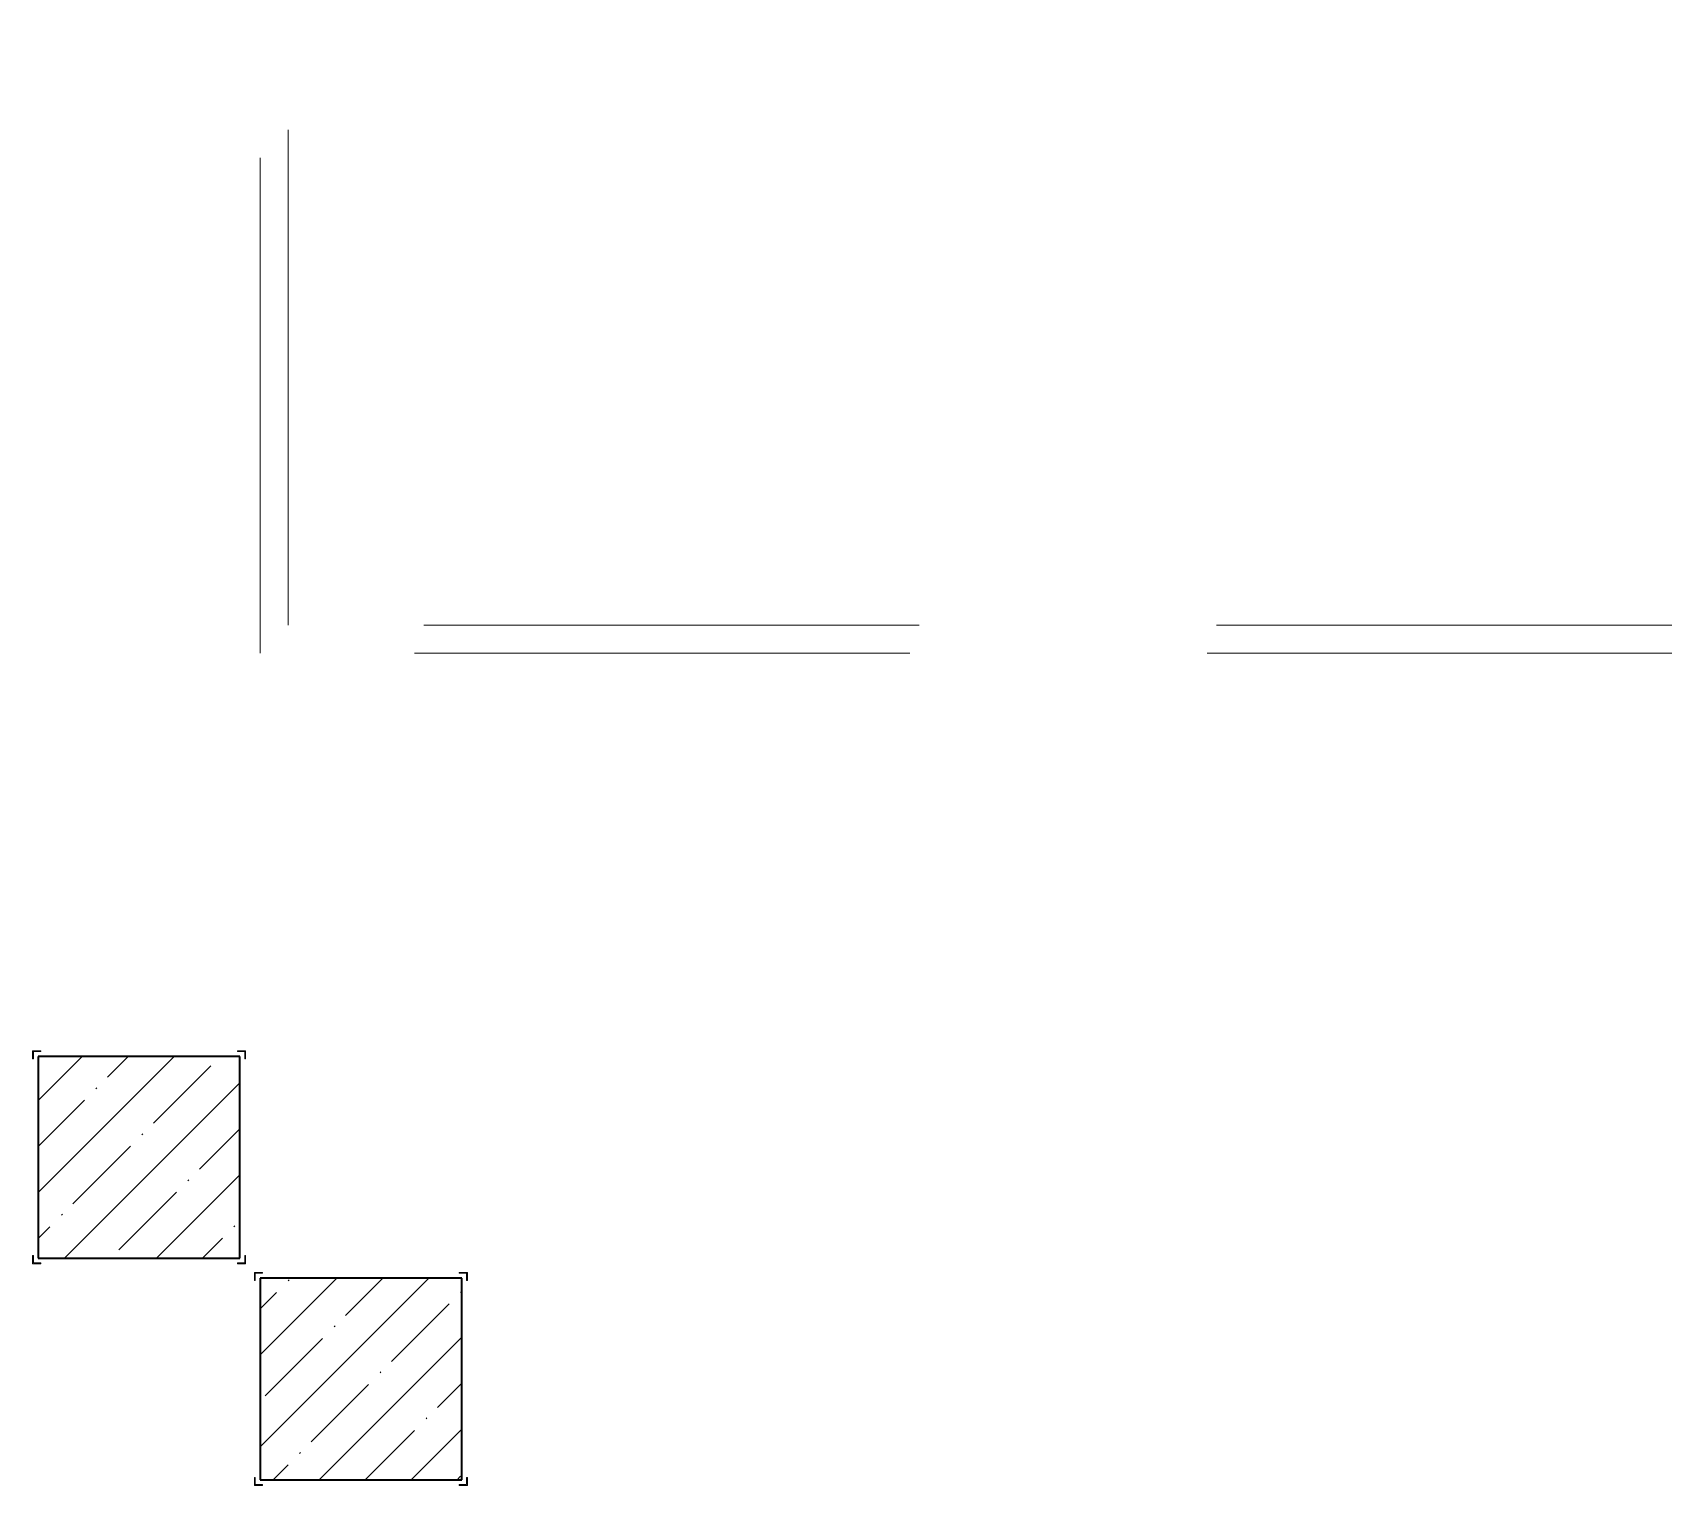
# Model space of a CAD drawing. Header units: millimetres. Extents: x 5993 to 95364, y 94667 to 143522.
# Drawn here: x 49368.2 to 49697.3, y 117864.4 to 118157.7 of the extents above; entities that cross this region are included whole.
import ezdxf

# ---------------------------------------------------------------- set-up
doc = ezdxf.new("R2010")
doc.units = ezdxf.units.MM
doc.linetypes.add('200_ШТРИХ_ш1п0_6_', pattern=[160, 100, -60])
for name, color, linetype, lineweight in [('0-2', 7, 'Continuous', 9), ('Линии-1', 7, '200_ШТРИХ_ш1п0_6_', 9), ('Несущие колонны', 7, 'Continuous', 9), ('Несущие колонны-1', 7, 'Continuous', 35), ('Обобщенные модели', 7, 'Continuous', 9)]:
    doc.layers.add(name, color=color, linetype=linetype, lineweight=lineweight)

# ---------------------------------------------------------------- blocks, each defined once
blk = doc.blocks.new('BSC_Колонна _Прямоугольная - 500х500-V129-АИ2_01_План напольных покрытий и плинтусов 1го этажа _Часть 1_')
at = {"layer": 'Несущие колонны'}
h = blk.add_hatch(dxfattribs=at)
h.set_pattern_fill('FP_162', color=256, style=0, pattern_type=2)
h.set_pattern_definition([(45, (-95850, -48350), (-114.04925, 114.04925), []), (45, (-95735.95, -48350), (-114.04925, 114.04925), [201.613, -40.323, 3.353, -36.97])])
h.paths.add_polyline_path([(-250, -250), (250, -250), (250, 250), (-250, 250)], flags=0)
at = {"layer": 'Несущие колонны-1'}
for p, q in [((250, 250), (-250, 250)), ((-250, 250), (-250, -250)), ((250, -250), (250, 250)), ((-250, -250), (250, -250))]:
    blk.add_line(p, q, dxfattribs=at)
blk = doc.blocks.new('BSC_Колонна _Прямоугольная - 500х500-V137-АИ2_01_План напольных покрытий и плинтусов 1го этажа _Часть 1_')
at = {"layer": 'Несущие колонны'}
h = blk.add_hatch(dxfattribs=at)
h.set_pattern_fill('FP_170', color=256, style=0, pattern_type=2)
h.set_pattern_definition([(45, (-95300, -48900), (-114.04925, 114.04925), []), (45, (-95185.95, -48900), (-114.04925, 114.04925), [201.613, -40.323, 3.353, -36.97])])
h.paths.add_polyline_path([(-250, -250), (250, -250), (250, 250), (-250, 250)], flags=0)
at = {"layer": 'Несущие колонны-1'}
for p, q in [((250, 250), (-250, 250)), ((-250, 250), (-250, -250)), ((250, -250), (250, 250)), ((-250, -250), (250, -250))]:
    blk.add_line(p, q, dxfattribs=at)

msp = doc.modelspace()

# ---------------------------------------------------------------- linework, layer by layer
at = {"layer": 'Линии-1'}
for p, q in [((49419.78, 118038.05), (49419.78, 118305.03)), ((49414.08, 118032.36), (49414.08, 118303.89)), ((49707.1, 118038.05), (49419.78, 118038.05)), ((49705.23, 118032.36), (49414.08, 118032.36))]:
    msp.add_line(p, q, dxfattribs=at)
at = {"layer": 'Обобщенные модели'}
for p, q in [((49369.8, 117952.1), (49368.17, 117952.1)), ((49368.17, 117952.1), (49368.17, 117950.47)), ((49368.17, 117950.47), (49368.34, 117950.47)), ((49368.34, 117950.47), (49368.34, 117951.94)), ((49368.34, 117951.94), (49369.8, 117951.94)), ((49369.8, 117951.94), (49369.8, 117952.1)), ((49409.52, 117952.1), (49409.52, 117951.94)), ((49411.15, 117952.1), (49409.52, 117952.1)), ((49409.52, 117951.94), (49410.99, 117951.94)), ((49410.99, 117951.94), (49410.99, 117950.47)), ((49410.99, 117950.47), (49411.15, 117950.47)), ((49411.15, 117950.47), (49411.15, 117952.1)), ((49368.34, 117910.75), (49368.17, 117910.75)), ((49368.17, 117910.75), (49368.17, 117909.12)), ((49368.34, 117909.29), (49368.34, 117910.75)), ((49411.15, 117910.75), (49410.99, 117910.75)), ((49410.99, 117910.75), (49410.99, 117909.29)), ((49411.15, 117909.12), (49411.15, 117910.75)), ((49368.17, 117909.12), (49369.8, 117909.12)), ((49369.8, 117909.29), (49368.34, 117909.29)), ((49369.8, 117909.12), (49369.8, 117909.29)), ((49410.99, 117909.29), (49409.52, 117909.29)), ((49409.52, 117909.29), (49409.52, 117909.12)), ((49409.52, 117909.12), (49411.15, 117909.12)), ((49414.57, 117907.33), (49412.94, 117907.33)), ((49412.94, 117907.33), (49412.94, 117905.71)), ((49413.1, 117905.71), (49413.1, 117907.17)), ((49413.1, 117907.17), (49414.57, 117907.17)), ((49414.57, 117907.17), (49414.57, 117907.33)), ((49454.29, 117907.33), (49454.29, 117907.17)), ((49455.92, 117907.33), (49454.29, 117907.33)), ((49454.29, 117907.17), (49455.75, 117907.17)), ((49455.75, 117907.17), (49455.75, 117905.71)), ((49455.92, 117905.71), (49455.92, 117907.33)), ((49412.94, 117905.71), (49413.1, 117905.71)), ((49455.75, 117905.71), (49455.92, 117905.71)), ((49413.1, 117865.98), (49412.94, 117865.98)), ((49412.94, 117865.98), (49412.94, 117864.36)), ((49412.94, 117864.36), (49414.57, 117864.36)), ((49413.1, 117864.52), (49413.1, 117865.98)), ((49414.57, 117864.52), (49413.1, 117864.52)), ((49414.57, 117864.36), (49414.57, 117864.52)), ((49455.75, 117864.52), (49454.29, 117864.52)), ((49454.29, 117864.52), (49454.29, 117864.36)), ((49454.29, 117864.36), (49455.92, 117864.36)), ((49455.92, 117865.98), (49455.75, 117865.98)), ((49455.75, 117865.98), (49455.75, 117864.52)), ((49455.92, 117864.36), (49455.92, 117865.98))]:
    msp.add_line(p, q, dxfattribs=at)

# ---------------------------------------------------------------- block references
at = {"layer": '0-2', "xscale": 0.08139549610658335, "yscale": 0.08139549610658335, "zscale": 0.08139549610658335}
for name, p in [('BSC_Колонна _Прямоугольная - 500х500-V137-АИ2_01_План напольных покрытий и плинтусов 1го этажа _Часть 1_', (49389.66, 117930.61)), ('BSC_Колонна _Прямоугольная - 500х500-V129-АИ2_01_План напольных покрытий и плинтусов 1го этажа _Часть 1_', (49434.43, 117885.85))]:
    msp.add_blockref(name, p, dxfattribs=at)

doc.saveas('drawing.dxf')
